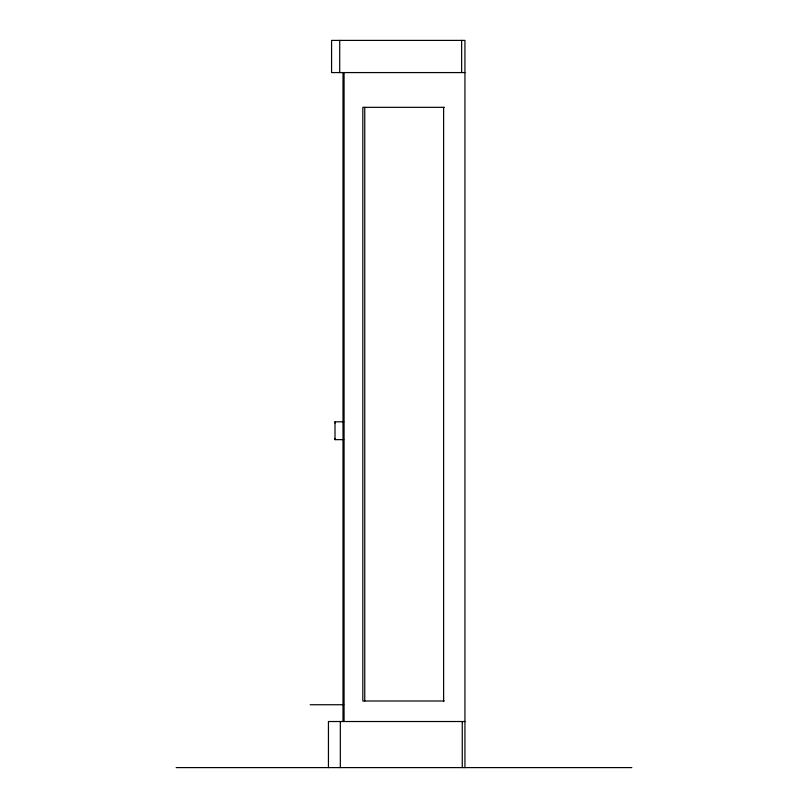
<?xml version="1.0" encoding="UTF-8"?>
<svg xmlns="http://www.w3.org/2000/svg" width="808" height="808" viewBox="0 0 808 808"><rect width="100%" height="100%" fill="white"/><g stroke="black" fill="none" stroke-linecap="round" stroke-linejoin="round"><path stroke-width="1.21" d="M335.088 438.461L334.997 439.653L343.743 439.653M343.743 421.796L334.997 421.796L334.997 439.653M464.943 72.579L331.573 72.579L331.573 40.4L464.943 40.4L464.943 767.6M444.279 107.333L362.822 107.333L362.822 701.001L444.279 701.001M310.181 704.738L343.713 704.738M464.943 721.524L328.442 721.524L328.442 767.6M176.164 767.6L631.836 767.6M334.997 421.796L335.088 422.998M462.257 721.524L462.257 767.6M461.641 40.4L461.641 72.579M443.622 107.333L443.622 701.001M364.751 107.333L364.751 701.001M344.067 72.579L344.067 721.524M343.016 72.579L343.016 721.524M340.33 721.524L340.33 767.6M339.714 40.4L339.714 72.579"/></g></svg>
